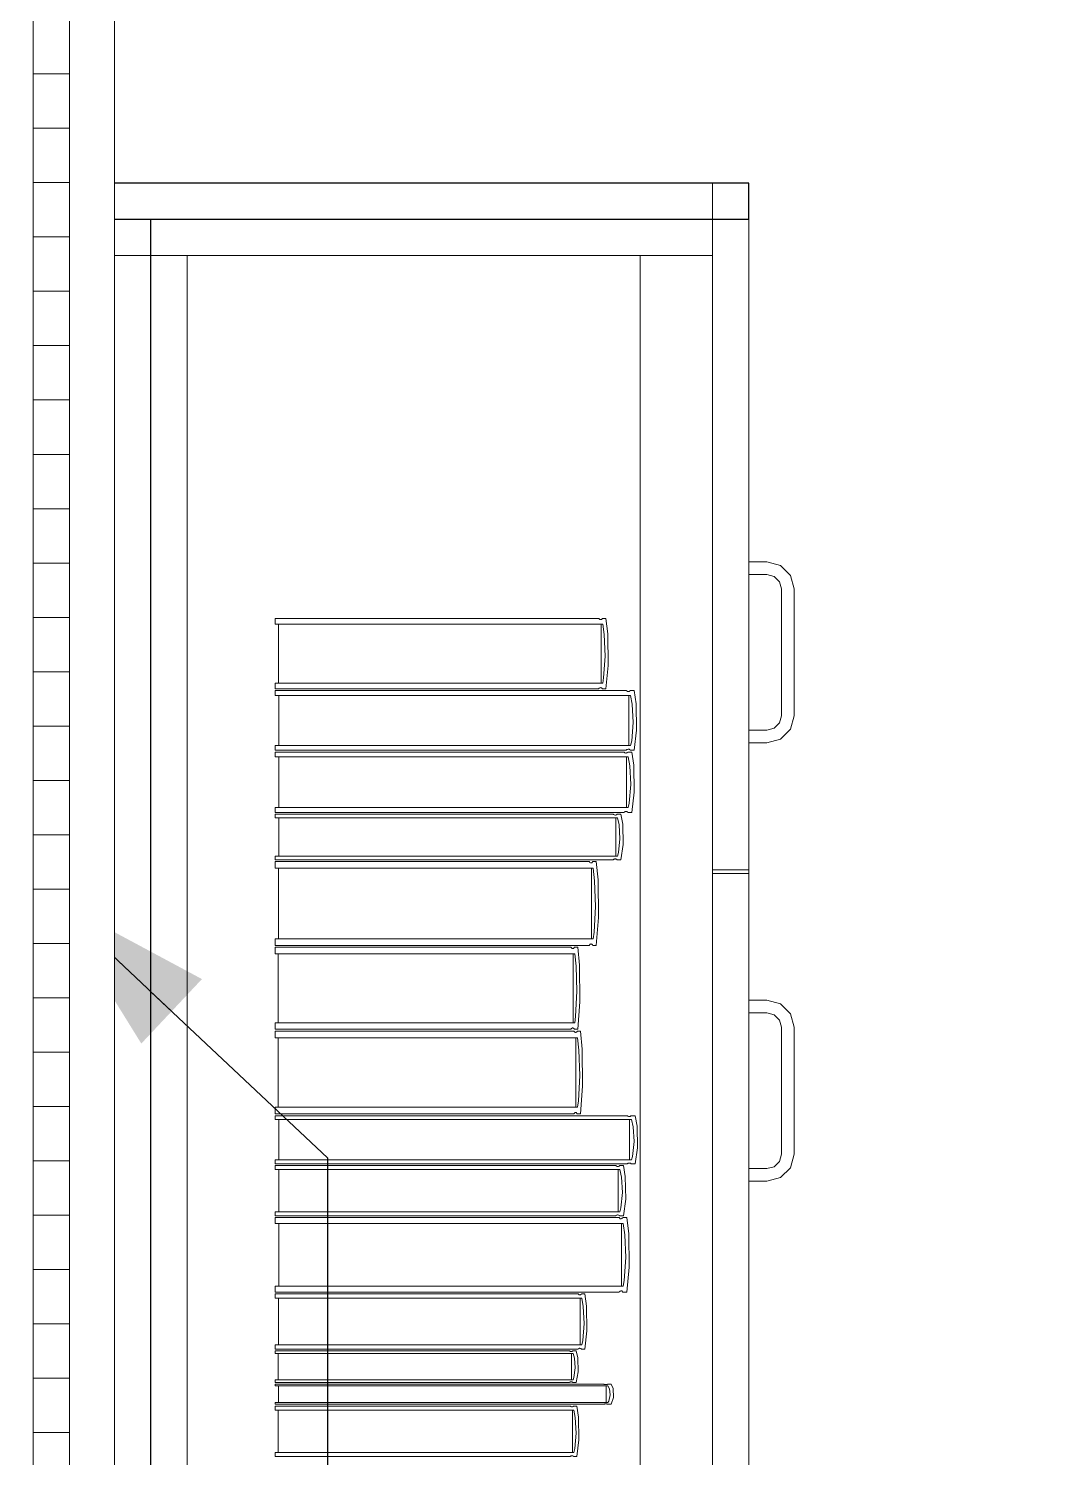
# Model space of a CAD drawing. Header units: inches. Extents: x -19 to 5698, y -728 to 92.
# Drawn here: x 317.223 to 317.789, y 34.516 to 35.305 of the extents above; entities that cross this region are included whole.
import ezdxf

# ---------------------------------------------------------------- set-up
doc = ezdxf.new("R2010")
doc.units = ezdxf.units.IN
doc.header["$MEASUREMENT"] = 0
doc.set_wipeout_variables(frame=1)
doc.linetypes.add('Wipeout_Contour', pattern=[1, 0, -1])
doc.layers.get('0').update_dxf_attribs({"color": 61})
for name, color, linetype in [('02 _ ARQ _ ZON _ Espacio.3D', 7, 'Continuous'), ('Acabado - Muros', 7, 'Continuous'), ('Interior - Mobiliario', 7, 'Continuous'), ('Notas - Etiquetas', 7, 'Continuous')]:
    doc.layers.add(name, color=color, linetype=linetype)
doc.dimstyles.new('Estilo_Generado__8', dxfattribs={"dimtxt": 0.18, "dimasz": 0.0912, "dimexe": 0.18, "dimexo": 0.0625, "dimgap": 0, "dimtad": 0, "dimtih": 1, "dimtoh": 1, "dimdec": 4, "dimzin": 0, "dimdsep": 46, "dimcen": 0.09, "dimadec": 0, "dimazin": 0, "dimtfac": 1, "dimtdec": 4, "dimtmove": 0, "dimatfit": 3, "dimldrblk": 'ARROWHEAD_5', "dimfxl": 1, "dimtolj": 1, "dimtzin": 0, "dimarcsym": 0})

# ---------------------------------------------------------------- blocks, each defined once
blk = doc.blocks.new('ARROWHEAD_5')
at = {"linetype": 'Continuous', "lineweight": 0}
blk.add_hatch(color=0, dxfattribs=at).paths.add_polyline_path([(-1, 0.2679), (0, 0), (-1, -0.2679)])
at = {"color": 0, "linetype": 'Continuous', "lineweight": 0}
blk.add_line((0, 0), (-1, 0), dxfattribs=at)

msp = doc.modelspace()

# ---------------------------------------------------------------- linework, layer by layer
at = {"layer": '02 _ ARQ _ ZON _ Espacio.3D', "color": 254, "linetype": 'Continuous', "lineweight": 0, "flags": 128}
msp.add_lwpolyline([(322.07004, 31), (322.07004, 29.7), (328.07005, 29.7), (328.07005, 30.2), (328.57004, 30.2), (328.57005, 30.7), (328.92003, 30.69998), (328.92003, 31.89904), (330.27009, 31.89904), (330.27009, 32.9963), (328.92002, 32.9963), (328.92034, 36.34629), (321.57003, 36.34629), (321.57004, 39.4), (321.17004, 39.4), (321.17002, 39.75), (317.27002, 39.75), (317.27002, 29.75), (320.97004, 29.75), (320.97004, 30.2), (321.57004, 30.2), (321.57004, 31)], close=True, dxfattribs=at)
at = {"layer": 'Interior - Mobiliario', "color": 175, "linetype": 'Continuous', "lineweight": 13}
for p, q in [((317.29002, 35.19972), (317.60002, 35.19972)), ((317.29002, 33.73972), (317.29002, 35.19972)), ((317.60002, 35.19972), (317.60002, 33.73972)), ((317.31002, 35.17972), (317.56002, 35.17972)), ((317.31002, 35.17972), (317.31002, 33.75972)), ((317.56002, 35.17972), (317.60002, 35.17972)), ((317.56002, 33.75972), (317.56002, 35.17972)), ((317.60002, 35.17972), (317.60002, 33.75972)), ((317.63002, 35.01072), (317.62002, 35.01072)), ((317.62002, 35.01072), (317.62002, 35.00372)), ((317.63752, 35.00871), (317.63002, 35.01072)), ((317.64301, 35.00322), (317.63752, 35.00871)), ((317.62002, 35.00372), (317.63002, 35.00372)), ((317.63002, 35.00372), (317.63402, 35.00265)), ((317.63402, 35.00265), (317.63695, 34.99972)), ((317.63695, 34.99972), (317.63802, 34.99572)), ((317.64502, 34.99572), (317.64301, 35.00322)), ((317.63802, 34.99572), (317.63802, 34.92572)), ((317.64502, 34.92572), (317.64502, 34.99572)), ((317.35868, 34.97634), (317.35868, 34.97945)), ((317.35868, 34.97945), (317.5372, 34.97945)), ((317.53938, 34.97634), (317.35868, 34.97634)), ((317.3605, 34.94368), (317.3605, 34.97634)), ((317.5372, 34.97945), (317.53735, 34.97924)), ((317.53735, 34.97924), (317.53759, 34.97902)), ((317.53759, 34.97902), (317.53784, 34.97887)), ((317.53784, 34.97887), (317.53811, 34.9788)), ((317.53811, 34.9788), (317.53837, 34.97881)), ((317.53837, 34.97881), (317.53864, 34.97889)), ((317.53847, 34.97634), (317.53847, 34.94368)), ((317.53864, 34.97889), (317.53889, 34.97906)), ((317.53889, 34.97906), (317.53912, 34.9793)), ((317.53912, 34.9793), (317.53922, 34.97945)), ((317.53922, 34.97945), (317.54121, 34.97945)), ((317.54022, 34.97051), (317.53938, 34.97634)), ((317.54121, 34.97945), (317.5422, 34.97092)), ((317.54068, 34.95855), (317.54022, 34.97051)), ((317.5422, 34.97092), (317.54243, 34.95354)), ((317.53992, 34.94663), (317.54068, 34.95855)), ((317.54243, 34.95354), (317.54121, 34.94057)), ((317.35868, 34.94057), (317.35868, 34.94368)), ((317.35868, 34.94368), (317.53938, 34.94368)), ((317.53938, 34.94368), (317.53992, 34.94663)), ((317.5372, 34.94057), (317.35868, 34.94057)), ((317.35868, 34.93694), (317.35868, 34.93957)), ((317.35868, 34.93957), (317.55244, 34.93957)), ((317.55481, 34.93694), (317.35868, 34.93694)), ((317.36066, 34.90933), (317.36066, 34.93694)), ((317.5373, 34.94073), (317.5372, 34.94057)), ((317.53753, 34.94096), (317.5373, 34.94073)), ((317.53778, 34.94113), (317.53753, 34.94096)), ((317.53805, 34.94121), (317.53778, 34.94113)), ((317.53832, 34.94122), (317.53805, 34.94121)), ((317.53858, 34.94115), (317.53832, 34.94122)), ((317.53884, 34.94101), (317.53858, 34.94115)), ((317.53907, 34.94078), (317.53884, 34.94101)), ((317.53922, 34.94057), (317.53907, 34.94078)), ((317.54121, 34.94057), (317.53922, 34.94057)), ((317.55244, 34.93957), (317.5526, 34.9394)), ((317.5526, 34.9394), (317.55286, 34.93921)), ((317.55286, 34.93921), (317.55313, 34.93909)), ((317.55313, 34.93909), (317.55342, 34.93902)), ((317.55342, 34.93902), (317.55371, 34.93903)), ((317.55371, 34.93903), (317.554, 34.93911)), ((317.55381, 34.93694), (317.55381, 34.90933)), ((317.554, 34.93911), (317.55427, 34.93925)), ((317.55427, 34.93925), (317.55452, 34.93945)), ((317.55452, 34.93945), (317.55463, 34.93957)), ((317.55463, 34.93957), (317.55679, 34.93957)), ((317.55572, 34.93202), (317.55481, 34.93694)), ((317.55679, 34.93957), (317.55787, 34.93237)), ((317.55622, 34.92191), (317.55572, 34.93202)), ((317.55787, 34.93237), (317.55812, 34.91767)), ((317.55539, 34.91183), (317.55622, 34.92191)), ((317.63402, 34.91879), (317.63002, 34.91772)), ((317.63695, 34.92172), (317.63402, 34.91879)), ((317.63802, 34.92572), (317.63695, 34.92172)), ((317.64301, 34.91822), (317.64502, 34.92572)), ((317.55481, 34.90933), (317.55539, 34.91183)), ((317.55812, 34.91767), (317.55679, 34.9067)), ((317.63002, 34.91772), (317.62002, 34.91772)), ((317.62002, 34.91772), (317.62002, 34.91072)), ((317.62002, 34.91072), (317.63002, 34.91072)), ((317.63002, 34.91072), (317.63752, 34.91273)), ((317.63752, 34.91273), (317.64301, 34.91822)), ((317.35868, 34.9067), (317.35868, 34.90933)), ((317.35868, 34.90933), (317.55481, 34.90933)), ((317.55244, 34.9067), (317.35868, 34.9067)), ((317.35868, 34.90303), (317.35868, 34.9057)), ((317.35868, 34.9057), (317.55116, 34.9057)), ((317.55351, 34.90303), (317.35868, 34.90303)), ((317.36064, 34.87498), (317.36064, 34.90303)), ((317.55116, 34.9057), (317.55132, 34.90553)), ((317.55132, 34.90553), (317.55157, 34.90533)), ((317.55157, 34.90533), (317.55185, 34.90521)), ((317.55185, 34.90521), (317.55213, 34.90515)), ((317.55213, 34.90515), (317.55242, 34.90515)), ((317.55242, 34.90515), (317.55271, 34.90523)), ((317.55255, 34.90683), (317.55244, 34.9067)), ((317.55252, 34.90303), (317.55252, 34.87498)), ((317.5528, 34.90703), (317.55255, 34.90683)), ((317.55271, 34.90523), (317.55298, 34.90537)), ((317.55307, 34.90717), (317.5528, 34.90703)), ((317.55298, 34.90537), (317.55323, 34.90558)), ((317.55336, 34.90725), (317.55307, 34.90717)), ((317.55323, 34.90558), (317.55334, 34.9057)), ((317.55334, 34.9057), (317.55548, 34.9057)), ((317.55365, 34.90725), (317.55336, 34.90725)), ((317.55441, 34.89803), (317.55351, 34.90303)), ((317.55394, 34.90719), (317.55365, 34.90725)), ((317.55421, 34.90707), (317.55394, 34.90719)), ((317.55447, 34.90688), (317.55421, 34.90707)), ((317.55463, 34.9067), (317.55447, 34.90688)), ((317.55679, 34.9067), (317.55463, 34.9067)), ((317.55548, 34.9057), (317.55655, 34.89838)), ((317.55491, 34.88775), (317.55441, 34.89803)), ((317.55655, 34.89838), (317.5568, 34.88345)), ((317.55409, 34.87751), (317.55491, 34.88775)), ((317.5568, 34.88345), (317.55548, 34.87231)), ((317.35868, 34.87231), (317.35868, 34.87498)), ((317.35868, 34.87498), (317.55351, 34.87498)), ((317.55116, 34.87231), (317.35868, 34.87231)), ((317.35868, 34.8693), (317.35868, 34.87131)), ((317.35868, 34.87131), (317.54525, 34.87131)), ((317.54525, 34.87131), (317.5454, 34.87118)), ((317.5454, 34.87118), (317.54565, 34.87103)), ((317.54565, 34.87103), (317.54592, 34.87094)), ((317.54592, 34.87094), (317.54619, 34.87089)), ((317.54647, 34.8709), (317.54675, 34.87095)), ((317.54675, 34.87095), (317.54701, 34.87106)), ((317.54701, 34.87106), (317.54725, 34.87121)), ((317.54725, 34.87121), (317.54736, 34.87131)), ((317.54736, 34.87131), (317.54943, 34.87131)), ((317.54943, 34.87131), (317.55048, 34.86581)), ((317.55127, 34.87244), (317.55116, 34.87231)), ((317.55152, 34.87264), (317.55127, 34.87244)), ((317.55179, 34.87278), (317.55152, 34.87264)), ((317.55207, 34.87286), (317.55179, 34.87278)), ((317.55236, 34.87287), (317.55207, 34.87286)), ((317.55265, 34.87281), (317.55236, 34.87287)), ((317.55292, 34.87268), (317.55265, 34.87281)), ((317.55318, 34.87249), (317.55292, 34.87268)), ((317.55334, 34.87231), (317.55318, 34.87249)), ((317.55548, 34.87231), (317.55334, 34.87231)), ((317.55351, 34.87498), (317.55409, 34.87751)), ((317.54753, 34.8693), (317.35868, 34.8693)), ((317.36058, 34.84826), (317.36058, 34.8693)), ((317.54619, 34.87089), (317.54647, 34.8709)), ((317.54657, 34.8693), (317.54657, 34.84826)), ((317.5484, 34.86555), (317.54753, 34.8693)), ((317.54889, 34.85784), (317.5484, 34.86555)), ((317.55048, 34.86581), (317.55071, 34.85461)), ((317.54809, 34.85016), (317.54889, 34.85784)), ((317.35868, 34.84625), (317.35868, 34.84826)), ((317.35868, 34.84826), (317.54753, 34.84826)), ((317.54753, 34.84826), (317.54809, 34.85016)), ((317.55071, 34.85461), (317.54943, 34.84625)), ((317.54525, 34.84625), (317.35868, 34.84625)), ((317.35868, 34.84155), (317.35868, 34.84525)), ((317.35868, 34.84525), (317.53198, 34.84525)), ((317.5341, 34.84155), (317.35868, 34.84155)), ((317.36045, 34.80265), (317.36045, 34.84155)), ((317.53198, 34.84525), (317.53213, 34.845)), ((317.53213, 34.845), (317.53235, 34.84474)), ((317.53235, 34.84474), (317.5326, 34.84456)), ((317.5326, 34.84456), (317.53286, 34.84448)), ((317.53286, 34.84448), (317.53312, 34.84449)), ((317.53312, 34.84449), (317.53338, 34.84459)), ((317.53321, 34.84155), (317.53321, 34.80265)), ((317.53338, 34.84459), (317.53362, 34.84479)), ((317.53362, 34.84479), (317.53384, 34.84507)), ((317.53384, 34.84507), (317.53394, 34.84525)), ((317.53394, 34.84525), (317.53587, 34.84525)), ((317.53491, 34.83461), (317.5341, 34.84155)), ((317.53587, 34.84525), (317.53684, 34.83509)), ((317.54535, 34.84635), (317.54525, 34.84625)), ((317.54559, 34.8465), (317.54535, 34.84635)), ((317.54586, 34.84661), (317.54559, 34.8465)), ((317.54613, 34.84666), (317.54586, 34.84661)), ((317.54641, 34.84667), (317.54613, 34.84666)), ((317.54669, 34.84662), (317.54641, 34.84667)), ((317.54696, 34.84653), (317.54669, 34.84662)), ((317.5472, 34.84638), (317.54696, 34.84653)), ((317.54736, 34.84625), (317.5472, 34.84638)), ((317.54943, 34.84625), (317.54736, 34.84625)), ((317.62002, 34.84072), (317.60002, 34.84072)), ((317.53536, 34.82036), (317.53491, 34.83461)), ((317.53684, 34.83509), (317.53706, 34.81438)), ((317.60002, 34.47972), (317.60002, 34.83872)), ((317.62002, 34.83872), (317.60002, 34.83872)), ((317.62002, 34.47972), (317.62002, 34.83872)), ((317.53462, 34.80616), (317.53536, 34.82036)), ((317.53706, 34.81438), (317.53587, 34.79894)), ((317.35868, 34.79894), (317.35868, 34.80265)), ((317.35868, 34.80265), (317.5341, 34.80265)), ((317.5341, 34.80265), (317.53462, 34.80616)), ((317.53198, 34.79894), (317.35868, 34.79894)), ((317.35868, 34.79432), (317.35868, 34.79794)), ((317.35868, 34.79794), (317.52193, 34.79794)), ((317.52393, 34.79432), (317.35868, 34.79432)), ((317.36034, 34.75628), (317.36034, 34.79432)), ((317.52193, 34.79794), (317.52207, 34.7977)), ((317.52207, 34.7977), (317.52229, 34.79744)), ((317.52229, 34.79744), (317.52252, 34.79727)), ((317.52252, 34.79727), (317.52276, 34.79718)), ((317.52276, 34.79718), (317.52301, 34.7972)), ((317.52301, 34.7972), (317.52325, 34.7973)), ((317.52309, 34.79432), (317.52309, 34.75628)), ((317.52325, 34.7973), (317.52348, 34.79749)), ((317.52348, 34.79749), (317.52369, 34.79777)), ((317.52369, 34.79777), (317.52378, 34.79794)), ((317.52378, 34.79794), (317.5256, 34.79794)), ((317.52469, 34.78754), (317.52393, 34.79432)), ((317.5256, 34.79794), (317.52651, 34.78801)), ((317.53208, 34.79912), (317.53198, 34.79894)), ((317.5323, 34.7994), (317.53208, 34.79912)), ((317.53255, 34.7996), (317.5323, 34.7994)), ((317.5328, 34.79971), (317.53255, 34.7996)), ((317.53306, 34.79972), (317.5328, 34.79971)), ((317.53332, 34.79963), (317.53306, 34.79972)), ((317.53357, 34.79946), (317.53332, 34.79963)), ((317.5338, 34.79919), (317.53357, 34.79946)), ((317.53394, 34.79894), (317.5338, 34.79919)), ((317.53587, 34.79894), (317.53394, 34.79894)), ((317.52512, 34.7736), (317.52469, 34.78754)), ((317.52651, 34.78801), (317.52672, 34.76776)), ((317.52442, 34.75971), (317.52512, 34.7736)), ((317.62002, 34.76872), (317.63002, 34.76872)), ((317.62002, 34.76172), (317.62002, 34.76872)), ((317.63002, 34.76872), (317.63752, 34.76671)), ((317.52672, 34.76776), (317.5256, 34.75266)), ((317.63002, 34.76172), (317.62002, 34.76172)), ((317.63402, 34.76065), (317.63002, 34.76172)), ((317.63695, 34.75772), (317.63402, 34.76065)), ((317.63752, 34.76671), (317.64301, 34.76122)), ((317.64301, 34.76122), (317.64502, 34.75372)), ((317.35868, 34.75266), (317.35868, 34.75628)), ((317.35868, 34.75628), (317.52393, 34.75628)), ((317.52193, 34.75266), (317.35868, 34.75266)), ((317.52203, 34.75283), (317.52193, 34.75266)), ((317.52224, 34.75311), (317.52203, 34.75283)), ((317.52247, 34.7533), (317.52224, 34.75311)), ((317.52271, 34.7534), (317.52247, 34.7533)), ((317.52295, 34.75341), (317.52271, 34.7534)), ((317.5232, 34.75333), (317.52295, 34.75341)), ((317.52343, 34.75316), (317.5232, 34.75333)), ((317.52364, 34.7529), (317.52343, 34.75316)), ((317.52378, 34.75266), (317.52364, 34.7529)), ((317.5256, 34.75266), (317.52378, 34.75266)), ((317.52393, 34.75628), (317.52442, 34.75971)), ((317.63802, 34.75372), (317.63695, 34.75772)), ((317.63802, 34.68372), (317.63802, 34.75372)), ((317.64502, 34.75372), (317.64502, 34.68372)), ((317.35868, 34.748), (317.35868, 34.75166)), ((317.35868, 34.75166), (317.52347, 34.75166)), ((317.52548, 34.748), (317.35868, 34.748)), ((317.36036, 34.70959), (317.36036, 34.748)), ((317.52347, 34.75166), (317.52361, 34.75141)), ((317.52361, 34.75141), (317.52382, 34.75115)), ((317.52382, 34.75115), (317.52406, 34.75098)), ((317.52406, 34.75098), (317.5243, 34.75089)), ((317.5243, 34.75089), (317.52455, 34.7509)), ((317.52455, 34.7509), (317.5248, 34.75101)), ((317.52464, 34.748), (317.52464, 34.70959)), ((317.5248, 34.75101), (317.52503, 34.7512)), ((317.52503, 34.7512), (317.52524, 34.75148)), ((317.52524, 34.75148), (317.52533, 34.75166)), ((317.52533, 34.75166), (317.52717, 34.75166)), ((317.52625, 34.74115), (317.52548, 34.748)), ((317.52717, 34.75166), (317.52809, 34.74163)), ((317.52668, 34.72708), (317.52625, 34.74115)), ((317.52809, 34.74163), (317.5283, 34.72118)), ((317.52598, 34.71306), (317.52668, 34.72708)), ((317.5283, 34.72118), (317.52717, 34.70593)), ((317.35868, 34.70593), (317.35868, 34.70959)), ((317.35868, 34.70959), (317.52548, 34.70959)), ((317.52347, 34.70593), (317.35868, 34.70593)), ((317.52356, 34.70611), (317.52347, 34.70593)), ((317.52377, 34.70639), (317.52356, 34.70611)), ((317.52401, 34.70658), (317.52377, 34.70639)), ((317.52425, 34.70668), (317.52401, 34.70658)), ((317.5245, 34.70669), (317.52425, 34.70668)), ((317.52474, 34.70661), (317.5245, 34.70669)), ((317.52498, 34.70644), (317.52474, 34.70661)), ((317.5252, 34.70618), (317.52498, 34.70644)), ((317.52533, 34.70593), (317.5252, 34.70618)), ((317.52717, 34.70593), (317.52533, 34.70593)), ((317.52548, 34.70959), (317.52598, 34.71306)), ((317.35868, 34.7028), (317.35868, 34.70493)), ((317.35868, 34.70493), (317.55289, 34.70493)), ((317.55526, 34.7028), (317.35868, 34.7028)), ((317.36066, 34.68049), (317.36066, 34.7028)), ((317.55289, 34.70493), (317.55306, 34.70479)), ((317.55306, 34.70479), (317.55331, 34.70464)), ((317.55331, 34.70464), (317.55359, 34.70453)), ((317.55359, 34.70453), (317.55388, 34.70449)), ((317.55388, 34.70449), (317.55417, 34.70449)), ((317.55417, 34.70449), (317.55446, 34.70455)), ((317.55427, 34.7028), (317.55427, 34.68049)), ((317.55446, 34.70455), (317.55473, 34.70467)), ((317.55473, 34.70467), (317.55498, 34.70483)), ((317.55498, 34.70483), (317.55509, 34.70493)), ((317.55509, 34.70493), (317.55725, 34.70493)), ((317.55618, 34.69883), (317.55526, 34.7028)), ((317.55668, 34.69065), (317.55618, 34.69883)), ((317.55725, 34.70493), (317.55834, 34.6991)), ((317.55834, 34.6991), (317.55858, 34.68722)), ((317.55585, 34.6825), (317.55668, 34.69065)), ((317.55526, 34.68049), (317.55585, 34.6825)), ((317.55858, 34.68722), (317.55725, 34.67836)), ((317.63695, 34.67972), (317.63802, 34.68372)), ((317.64502, 34.68372), (317.64301, 34.67622)), ((317.35868, 34.67836), (317.35868, 34.68049)), ((317.35868, 34.68049), (317.55526, 34.68049)), ((317.55289, 34.67836), (317.35868, 34.67836)), ((317.35868, 34.67515), (317.35868, 34.67736)), ((317.35868, 34.67736), (317.54662, 34.67736)), ((317.54891, 34.67515), (317.35868, 34.67515)), ((317.3606, 34.6519), (317.3606, 34.67515)), ((317.54662, 34.67736), (317.54677, 34.67721)), ((317.54677, 34.67721), (317.54702, 34.67705)), ((317.54702, 34.67705), (317.54729, 34.67695)), ((317.54729, 34.67695), (317.54757, 34.6769)), ((317.54757, 34.6769), (317.54785, 34.6769)), ((317.54785, 34.6769), (317.54813, 34.67697)), ((317.54795, 34.67515), (317.54795, 34.6519)), ((317.54813, 34.67697), (317.54839, 34.67708)), ((317.54839, 34.67708), (317.54864, 34.67725)), ((317.54864, 34.67725), (317.54874, 34.67736)), ((317.54874, 34.67736), (317.55083, 34.67736)), ((317.54979, 34.671), (317.54891, 34.67515)), ((317.55083, 34.67736), (317.55188, 34.67129)), ((317.553, 34.67846), (317.55289, 34.67836)), ((317.55325, 34.67862), (317.553, 34.67846)), ((317.55353, 34.67874), (317.55325, 34.67862)), ((317.55381, 34.6788), (317.55353, 34.67874)), ((317.55411, 34.6788), (317.55381, 34.6788)), ((317.55439, 34.67876), (317.55411, 34.6788)), ((317.55467, 34.67865), (317.55439, 34.67876)), ((317.55493, 34.6785), (317.55467, 34.67865)), ((317.55509, 34.67836), (317.55493, 34.6785)), ((317.55725, 34.67836), (317.55509, 34.67836)), ((317.62002, 34.67572), (317.63002, 34.67572)), ((317.62002, 34.66872), (317.62002, 34.67572)), ((317.63002, 34.67572), (317.63402, 34.67679)), ((317.63402, 34.67679), (317.63695, 34.67972)), ((317.64301, 34.67622), (317.63752, 34.67073)), ((317.55028, 34.66249), (317.54979, 34.671)), ((317.55188, 34.67129), (317.55212, 34.65892)), ((317.63002, 34.66872), (317.62002, 34.66872)), ((317.63752, 34.67073), (317.63002, 34.66872)), ((317.54948, 34.654), (317.55028, 34.66249)), ((317.55212, 34.65892), (317.55083, 34.64969)), ((317.35868, 34.64969), (317.35868, 34.6519)), ((317.35868, 34.6519), (317.54891, 34.6519)), ((317.54723, 34.65008), (317.54696, 34.64997)), ((317.54751, 34.65015), (317.54723, 34.65008)), ((317.54779, 34.65015), (317.54751, 34.65015)), ((317.54807, 34.6501), (317.54779, 34.65015)), ((317.54834, 34.65), (317.54807, 34.6501)), ((317.54891, 34.6519), (317.54948, 34.654)), ((317.54662, 34.64969), (317.35868, 34.64969)), ((317.35868, 34.6454), (317.35868, 34.64869)), ((317.35868, 34.64869), (317.54842, 34.64869)), ((317.55073, 34.6454), (317.35868, 34.6454)), ((317.36062, 34.61085), (317.36062, 34.6454)), ((317.54672, 34.6498), (317.54662, 34.64969)), ((317.54696, 34.64997), (317.54672, 34.6498)), ((317.54859, 34.64984), (317.54834, 34.65)), ((317.54842, 34.64869), (317.54858, 34.64847)), ((317.54858, 34.64847), (317.54883, 34.64824)), ((317.54874, 34.64969), (317.54859, 34.64984)), ((317.55083, 34.64969), (317.54874, 34.64969)), ((317.54883, 34.64824), (317.5491, 34.64808)), ((317.5491, 34.64808), (317.54938, 34.648)), ((317.54938, 34.648), (317.54967, 34.64801)), ((317.54967, 34.64801), (317.54995, 34.64811)), ((317.54976, 34.6454), (317.54976, 34.61085)), ((317.54995, 34.64811), (317.55021, 34.64828)), ((317.55021, 34.64828), (317.55046, 34.64853)), ((317.55046, 34.64853), (317.55057, 34.64869)), ((317.55057, 34.64869), (317.55267, 34.64869)), ((317.55163, 34.63924), (317.55073, 34.6454)), ((317.55267, 34.64869), (317.55374, 34.63967)), ((317.55212, 34.62658), (317.55163, 34.63924)), ((317.55374, 34.63967), (317.55398, 34.62127)), ((317.55131, 34.61397), (317.55212, 34.62658)), ((317.55398, 34.62127), (317.55267, 34.60756)), ((317.35868, 34.60756), (317.35868, 34.61085)), ((317.35868, 34.61085), (317.55073, 34.61085)), ((317.55073, 34.61085), (317.55131, 34.61397)), ((317.54842, 34.60756), (317.35868, 34.60756)), ((317.35868, 34.60412), (317.35868, 34.60656)), ((317.35868, 34.60656), (317.52582, 34.60656)), ((317.52786, 34.60412), (317.35868, 34.60412)), ((317.36038, 34.57849), (317.36038, 34.60412)), ((317.52582, 34.60656), (317.52596, 34.60639)), ((317.52596, 34.60639), (317.52618, 34.60622)), ((317.52618, 34.60622), (317.52642, 34.6061)), ((317.52642, 34.6061), (317.52666, 34.60605)), ((317.52666, 34.60605), (317.52692, 34.60605)), ((317.52692, 34.60605), (317.52716, 34.60612)), ((317.527, 34.60412), (317.527, 34.57849)), ((317.52716, 34.60612), (317.5274, 34.60625)), ((317.5274, 34.60625), (317.52761, 34.60644)), ((317.52761, 34.60644), (317.52771, 34.60656)), ((317.52771, 34.60656), (317.52957, 34.60656)), ((317.52864, 34.59955), (317.52786, 34.60412)), ((317.52957, 34.60656), (317.5305, 34.59986)), ((317.54852, 34.60772), (317.54842, 34.60756)), ((317.54877, 34.60797), (317.54852, 34.60772)), ((317.54904, 34.60814), (317.54877, 34.60797)), ((317.54932, 34.60823), (317.54904, 34.60814)), ((317.5496, 34.60824), (317.54932, 34.60823)), ((317.54988, 34.60817), (317.5496, 34.60824)), ((317.55015, 34.60801), (317.54988, 34.60817)), ((317.55041, 34.60778), (317.55015, 34.60801)), ((317.55057, 34.60756), (317.55041, 34.60778)), ((317.55267, 34.60756), (317.55057, 34.60756)), ((317.52908, 34.59016), (317.52864, 34.59955)), ((317.5305, 34.59986), (317.53071, 34.58622)), ((317.52836, 34.5808), (317.52908, 34.59016)), ((317.52786, 34.57849), (317.52836, 34.5808)), ((317.53071, 34.58622), (317.52957, 34.57605)), ((317.35868, 34.57605), (317.35868, 34.57849)), ((317.35868, 34.57849), (317.52786, 34.57849)), ((317.52582, 34.57605), (317.35868, 34.57605)), ((317.35868, 34.57366), (317.35868, 34.57505)), ((317.35868, 34.57505), (317.52105, 34.57505)), ((317.52303, 34.57366), (317.35868, 34.57366)), ((317.36034, 34.55908), (317.36034, 34.57366)), ((317.52105, 34.57505), (317.52119, 34.57495)), ((317.52119, 34.57495), (317.5214, 34.57486)), ((317.5214, 34.57486), (317.52163, 34.57479)), ((317.52163, 34.57479), (317.52187, 34.57476)), ((317.52187, 34.57476), (317.52212, 34.57476)), ((317.52212, 34.57476), (317.52236, 34.5748)), ((317.5222, 34.57366), (317.5222, 34.55908)), ((317.52236, 34.5748), (317.52259, 34.57487)), ((317.52259, 34.57487), (317.5228, 34.57498)), ((317.5228, 34.57498), (317.52289, 34.57505)), ((317.52289, 34.57505), (317.52469, 34.57505)), ((317.5238, 34.57106), (317.52303, 34.57366)), ((317.52469, 34.57505), (317.5256, 34.57124)), ((317.5256, 34.57124), (317.52581, 34.56348)), ((317.52591, 34.57617), (317.52582, 34.57605)), ((317.52613, 34.57635), (317.52591, 34.57617)), ((317.52636, 34.57648), (317.52613, 34.57635)), ((317.52661, 34.57655), (317.52636, 34.57648)), ((317.52686, 34.57656), (317.52661, 34.57655)), ((317.52711, 34.5765), (317.52686, 34.57656)), ((317.52735, 34.57639), (317.52711, 34.5765)), ((317.52757, 34.57621), (317.52735, 34.57639)), ((317.52771, 34.57605), (317.52757, 34.57621)), ((317.52957, 34.57605), (317.52771, 34.57605)), ((317.52353, 34.56039), (317.52422, 34.56571)), ((317.52422, 34.56571), (317.5238, 34.57106)), ((317.52581, 34.56348), (317.52469, 34.55769)), ((317.35868, 34.55769), (317.35868, 34.55908)), ((317.35868, 34.55908), (317.52303, 34.55908)), ((317.52105, 34.55769), (317.35868, 34.55769)), ((317.35868, 34.55581), (317.35868, 34.55669)), ((317.35868, 34.55669), (317.54001, 34.55669)), ((317.54222, 34.55581), (317.35868, 34.55581)), ((317.36053, 34.54655), (317.36053, 34.55581)), ((317.52114, 34.55775), (317.52105, 34.55769)), ((317.52135, 34.55786), (317.52114, 34.55775)), ((317.52158, 34.55793), (317.52135, 34.55786)), ((317.52182, 34.55797), (317.52158, 34.55793)), ((317.52206, 34.55798), (317.52182, 34.55797)), ((317.52231, 34.55794), (317.52206, 34.55798)), ((317.52254, 34.55788), (317.52231, 34.55794)), ((317.52275, 34.55778), (317.52254, 34.55788)), ((317.52289, 34.55769), (317.52275, 34.55778)), ((317.52469, 34.55769), (317.52289, 34.55769)), ((317.52303, 34.55908), (317.52353, 34.56039)), ((317.54001, 34.55669), (317.54016, 34.55663)), ((317.54016, 34.55663), (317.5404, 34.55656)), ((317.5404, 34.55656), (317.54066, 34.55652)), ((317.54066, 34.55652), (317.54093, 34.5565)), ((317.54093, 34.5565), (317.5412, 34.5565)), ((317.5412, 34.5565), (317.54147, 34.55653)), ((317.5413, 34.55581), (317.5413, 34.54655)), ((317.54147, 34.55653), (317.54172, 34.55658)), ((317.54172, 34.55658), (317.54196, 34.55664)), ((317.54196, 34.55664), (317.54206, 34.55669)), ((317.54206, 34.55669), (317.54408, 34.55669)), ((317.54307, 34.55416), (317.54222, 34.55581)), ((317.54408, 34.55669), (317.54509, 34.55427)), ((317.54277, 34.54739), (317.54355, 34.55077)), ((317.54355, 34.55077), (317.54307, 34.55416)), ((317.54532, 34.54935), (317.54408, 34.54567)), ((317.54509, 34.55427), (317.54532, 34.54935)), ((317.35868, 34.54567), (317.35868, 34.54655)), ((317.35868, 34.54655), (317.54222, 34.54655)), ((317.54001, 34.54567), (317.35868, 34.54567)), ((317.35868, 34.54244), (317.35868, 34.54467)), ((317.35868, 34.54467), (317.5215, 34.54467)), ((317.52349, 34.54244), (317.35868, 34.54244)), ((317.36034, 34.51902), (317.36034, 34.54244)), ((317.5215, 34.54467), (317.52164, 34.54452)), ((317.52164, 34.54452), (317.52185, 34.54436)), ((317.52185, 34.54436), (317.52209, 34.54426)), ((317.52209, 34.54426), (317.52233, 34.54421)), ((317.52233, 34.54421), (317.52257, 34.54421)), ((317.52257, 34.54421), (317.52281, 34.54428)), ((317.52266, 34.54244), (317.52266, 34.51902)), ((317.52281, 34.54428), (317.52304, 34.5444)), ((317.52304, 34.5444), (317.52325, 34.54457)), ((317.52325, 34.54457), (317.52335, 34.54467)), ((317.52335, 34.54467), (317.52516, 34.54467)), ((317.52426, 34.53827), (317.52349, 34.54244)), ((317.52516, 34.54467), (317.52607, 34.53856)), ((317.54011, 34.54572), (317.54001, 34.54567)), ((317.54034, 34.54578), (317.54011, 34.54572)), ((317.5406, 34.54583), (317.54034, 34.54578)), ((317.54087, 34.54585), (317.5406, 34.54583)), ((317.54114, 34.54586), (317.54087, 34.54585)), ((317.54141, 34.54584), (317.54114, 34.54586)), ((317.54167, 34.5458), (317.54141, 34.54584)), ((317.54191, 34.54573), (317.54167, 34.5458)), ((317.54206, 34.54567), (317.54191, 34.54573)), ((317.54408, 34.54567), (317.54206, 34.54567)), ((317.54222, 34.54655), (317.54277, 34.54739)), ((317.52468, 34.52969), (317.52426, 34.53827)), ((317.52607, 34.53856), (317.52627, 34.52609)), ((317.52398, 34.52114), (317.52468, 34.52969)), ((317.52627, 34.52609), (317.52516, 34.51679)), ((317.35868, 34.51679), (317.35868, 34.51902)), ((317.35868, 34.51902), (317.52349, 34.51902)), ((317.5215, 34.51679), (317.35868, 34.51679)), ((317.52159, 34.5169), (317.5215, 34.51679)), ((317.5218, 34.51707), (317.52159, 34.5169)), ((317.52203, 34.51719), (317.5218, 34.51707)), ((317.52227, 34.51725), (317.52203, 34.51719)), ((317.52252, 34.51726), (317.52227, 34.51725)), ((317.52276, 34.51721), (317.52252, 34.51726)), ((317.52299, 34.5171), (317.52276, 34.51721)), ((317.52321, 34.51694), (317.52299, 34.5171)), ((317.52335, 34.51679), (317.52321, 34.51694)), ((317.52516, 34.51679), (317.52335, 34.51679)), ((317.52349, 34.51902), (317.52398, 34.52114))]:
    msp.add_line(p, q, dxfattribs=at)

# ---------------------------------------------------------------- next in the draw order: wipeouts: each hides what was drawn before it
at = {"color": 254, "linetype": 'Wipeout_Contour', "lineweight": 0, "ltscale": 9808.797854}
msp.add_wipeout([(317.29002, 35.19972), (317.27002, 35.19972), (317.27002, 33.73972), (317.29002, 33.73972)], dxfattribs=at).dxf.layer = 'Interior - Mobiliario'

# ---------------------------------------------------------------- next in the draw order: linework, layer by layer
at = {"layer": 'Interior - Mobiliario', "color": 175, "linetype": 'Continuous', "lineweight": 30}
for p, q in [((317.27002, 33.73972), (317.27002, 35.19972)), ((317.29002, 35.19972), (317.27002, 35.19972)), ((317.29002, 33.73972), (317.29002, 35.19972))]:
    msp.add_line(p, q, dxfattribs=at)
at = {"layer": 'Interior - Mobiliario', "color": 175, "linetype": 'Continuous', "lineweight": 13}
for p, q in [((317.27002, 35.19972), (317.29002, 35.19972)), ((317.27002, 33.73972), (317.27002, 35.19972)), ((317.29002, 35.19972), (317.29002, 33.73972)), ((317.27002, 35.17972), (317.31002, 35.17972)), ((317.27002, 33.75972), (317.27002, 35.17972))]:
    msp.add_line(p, q, dxfattribs=at)

# ---------------------------------------------------------------- next in the draw order: leaders
at = {"layer": 'Notas - Etiquetas', "color": 144, "linetype": 'Continuous', "lineweight": 13, "annotation_type": 0, "has_hookline": 1, "hookline_direction": 1, "text_width": 1.94817, "horizontal_direction": (0, 1, 0)}
msp.add_leader([(317.23502, 34.82501), (317.38745, 34.68174), (317.38745, 32.21168)], dimstyle='Estilo_Generado__8', dxfattribs=at)

# ---------------------------------------------------------------- next in the draw order: wipeouts: each hides what was drawn before it
at = {"color": 254, "linetype": 'Wipeout_Contour', "lineweight": 0, "ltscale": 9809.499412}
msp.add_wipeout([(317.62002, 35.21972), (317.27002, 35.21972), (317.27002, 35.19972), (317.62002, 35.19972)], dxfattribs=at).dxf.layer = 'Interior - Mobiliario'

# ---------------------------------------------------------------- next in the draw order: linework, layer by layer
at = {"layer": 'Interior - Mobiliario', "color": 175, "linetype": 'Continuous', "lineweight": 30}
for p, q in [((317.27002, 35.19972), (317.27002, 35.21972)), ((317.62002, 35.21972), (317.27002, 35.21972)), ((317.62002, 35.19972), (317.62002, 35.21972)), ((317.62002, 35.19972), (317.27002, 35.19972))]:
    msp.add_line(p, q, dxfattribs=at)
at = {"layer": 'Interior - Mobiliario', "color": 175, "linetype": 'Continuous', "lineweight": 13}
for p, q in [((317.27002, 35.21972), (317.62002, 35.21972)), ((317.27002, 35.19972), (317.27002, 35.21972)), ((317.27002, 35.21972), (317.60002, 35.21972)), ((317.27002, 35.17972), (317.27002, 35.21972)), ((317.62002, 35.21972), (317.27002, 35.21972)), ((317.27002, 35.21972), (317.27002, 33.71972)), ((317.60002, 35.21972), (317.60002, 35.17972)), ((317.62002, 35.21972), (317.62002, 35.19972)), ((317.62002, 33.71972), (317.62002, 35.21972)), ((317.62002, 35.19972), (317.27002, 35.19972)), ((317.27002, 35.19972), (317.62002, 35.19972)), ((317.27002, 33.73972), (317.27002, 35.19972)), ((317.29002, 35.19972), (317.62002, 35.19972)), ((317.29002, 33.73972), (317.29002, 35.19972)), ((317.29002, 35.19972), (317.60002, 35.19972)), ((317.29002, 33.73972), (317.29002, 35.19972)), ((317.29002, 35.19972), (317.60002, 35.19972)), ((317.29002, 33.73972), (317.29002, 35.19972)), ((317.60002, 35.19972), (317.60002, 33.73972)), ((317.60002, 35.19972), (317.60002, 33.73972)), ((317.60002, 35.19972), (317.60002, 34.84072)), ((317.62002, 35.19972), (317.60002, 35.19972)), ((317.62002, 35.19972), (317.62002, 33.73972)), ((317.62002, 35.19972), (317.62002, 33.73972)), ((317.62002, 35.19972), (317.62002, 34.84072))]:
    msp.add_line(p, q, dxfattribs=at)

# ---------------------------------------------------------------- next in the draw order: wipeouts: each hides what was drawn before it
at = {"color": 254, "linetype": 'Wipeout_Contour', "lineweight": 0, "ltscale": 14712.655362}
msp.add_wipeout([(317.27002, 35.72487), (317.22002, 35.72487), (317.22002, 33.59137), (317.25302, 33.59137), (317.25302, 33.57487), (317.27002, 33.57487)], dxfattribs=at).dxf.layer = 'Acabado - Muros'

# ---------------------------------------------------------------- next in the draw order: linework, layer by layer
at = {"layer": 'Acabado - Muros', "color": 251, "linetype": 'Continuous', "lineweight": 13, "flags": 128}
msp.add_lwpolyline([(317.27002, 31.42487), (317.27002, 33.57487), (317.27002, 35.72487)], dxfattribs=at)

# ---------------------------------------------------------------- next in the draw order: wipeouts: each hides what was drawn before it
at = {"color": 254, "linetype": 'Wipeout_Contour', "lineweight": 0, "ltscale": 9808.628979}
msp.add_wipeout([(317.22502, 35.72487), (317.22502, 33.59137), (317.24502, 33.59137), (317.24502, 35.72487)], dxfattribs=at).dxf.layer = 'Acabado - Muros'

# ---------------------------------------------------------------- next in the draw order: hatches: boundary and pattern name
at = {"layer": 'Acabado - Muros', "linetype": 'Continuous', "lineweight": 0}
h = msp.add_hatch(dxfattribs=at)
h.set_pattern_fill('CONTRACHAPADO_0002', color=254, style=0, pattern_type=2)
h.set_pattern_definition([(0, (277.50006, 1e-08), (0, 0.030000001), [])])
h.paths.add_polyline_path([(317.22502, 35.72487), (317.22502, 33.59137), (317.24502, 33.59137), (317.24502, 35.72487)])

# ---------------------------------------------------------------- next in the draw order: linework, layer by layer
at = {"layer": 'Acabado - Muros', "color": 7, "linetype": 'Continuous', "lineweight": 13, "flags": 128}
msp.add_lwpolyline([(317.22502, 35.72487), (317.24502, 35.72487), (317.24502, 33.59137), (317.22502, 33.59137)], close=True, dxfattribs=at)

doc.saveas('drawing.dxf')
